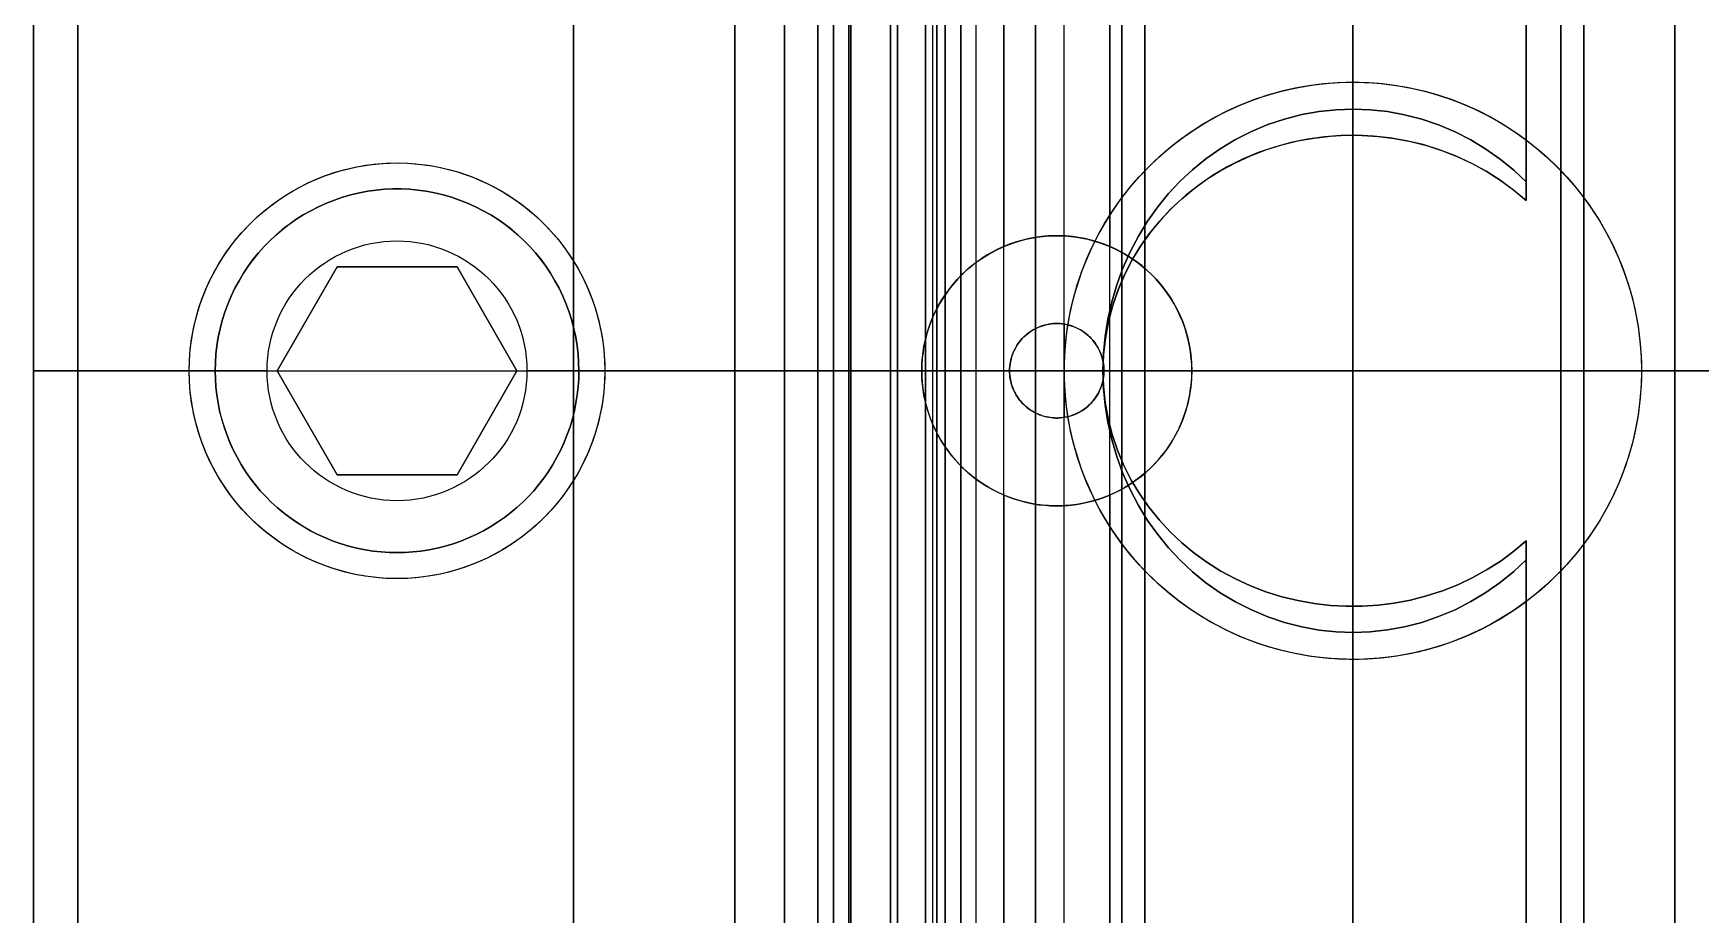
# Model space of a CAD drawing. Header units: millimetres. Extents: x 150937 to 394412, y 327166 to 584759.
# Drawn here: x 196709.71 to 196741.81, y 387976.08 to 387993.04 of the extents above; entities that cross this region are included whole.
import ezdxf

# ---------------------------------------------------------------- set-up
doc = ezdxf.new("R2010")
doc.units = ezdxf.units.MM
doc.layers.add('MAIN-1', color=7, linetype='Continuous')

# ---------------------------------------------------------------- blocks, each defined once
blk = doc.blocks.new('Bearing_ucf207')
at = {"layer": 'MAIN-1'}
for p, q in [((12.8, -46), (12.8, 46)), ((12.8, 46), (12.8, -46)), ((34, 0), (34, 44.889)), ((34, 44.889), (34, 0)), ((34, -39.583), (34, 39.583)), ((34, 39.583), (34, -39.583)), ((23.68, 0), (23.68, 36)), ((23.68, 36), (23.68, 2.392)), ((25.72, 0), (25.72, 36)), ((25.72, 36), (25.72, 2.392)), ((23.68, 35.695), (23.68, 2.392)), ((23.68, 3.499), (23.68, 35.695)), ((25.72, 35.367), (25.72, 2.392)), ((25.72, 3.467), (25.72, 35.367)), ((28.7, 0), (28.7, 34.669)), ((28.7, 34.669), (28.7, 0)), ((29, 34.583), (29, -34.583)), ((29, -34.369), (29, 34.369)), ((29, 0), (29, 34.369)), ((29, 34.369), (29, 0)), ((29, 0), (29, 32.85)), ((26.85, 0), (26.85, 32.55)), ((26.85, 32.55), (26.85, 0)), ((27.007, 32.55), (27.007, 0)), ((27.007, 0), (27.007, 32.55)), ((27.898, 0), (27.898, 32.55)), ((27.898, 32.55), (27.898, 0)), ((28.7, 0), (28.7, 32.55)), ((19, 32.305), (19, -32.305)), ((19, -32.305), (19, 32.305)), ((26.55, -32.25), (26.55, 32.25)), ((26.55, 32.25), (26.55, -32.25)), ((26.55, 32.093), (26.55, -32.094)), ((26.55, -32.094), (26.55, 32.093)), ((27.224, 0), (27.224, 32.093)), ((27.224, 32.093), (27.224, 0)), ((27.898, 0), (27.898, 32.093)), ((28.662, 0), (28.662, 31.899)), ((28.662, 31.899), (28.662, 0)), ((29.3, 0), (29.3, 31.899)), ((29.3, 31.899), (29.3, 0)), ((26.55, 0), (26.55, 30.9)), ((14.996, 30.6), (14.996, 0)), ((14.996, 0), (14.996, 30.6)), ((23.004, 30.6), (23.004, 0)), ((23.004, 0), (23.004, 30.6)), ((26.25, 0), (26.25, 30.6)), ((27.224, 0), (27.224, 29.946)), ((24.555, 0), (24.555, 29.528)), ((26.55, 0), (26.55, 29.811)), ((15.667, 3.638), (15.667, 29.303)), ((15.667, 29.303), (15.667, 3.638)), ((27.898, 0), (27.898, 29.272)), ((27.224, 0), (27.224, 29.137)), ((27.224, 29.137), (27.224, 0)), ((25.11, 0), (25.11, 27.305)), ((25.11, 27.305), (25.11, 0.811)), ((27.224, 0), (27.224, 25.224)), ((27.898, 0), (27.898, 25.13)), ((26.55, 0), (26.55, 24.55)), ((28.662, 24.696), (28.662, -24.696)), ((28.662, -24.696), (28.662, 24.696)), ((29.3, -24.696), (29.3, 24.696)), ((29.3, 24.696), (29.3, 0)), ((26.55, 0), (26.55, 24.094)), ((27.089, 0), (27.089, 24.322)), ((25.11, 0), (25.11, 23.972)), ((27.763, 0), (27.763, 23.876)), ((27.763, 23.876), (27.763, 0)), ((29.938, 0), (29.938, 24.058)), ((29.938, 24.058), (29.938, 0)), ((30.9, 0), (30.9, 24.058)), ((30.9, 24.058), (30.9, 0)), ((15.667, 23.748), (15.667, 3.276)), ((15.667, 3.276), (15.667, 23.748)), ((14.554, 0), (14.554, 23.42)), ((14.554, 23.42), (14.554, 0)), ((23.446, 23.42), (23.446, 0)), ((23.446, 0), (23.446, 23.42)), ((27.224, 0), (27.224, 23.42)), ((27.224, 23.42), (27.224, 0)), ((27.763, 0), (27.763, 23.42)), ((29.938, 23.42), (29.938, 0)), ((29.938, 0), (29.938, 23.42)), ((30.9, 0), (30.9, 23.42)), ((43.542, 0), (43.542, 23.42)), ((43.542, 23.42), (43.542, 0)), ((44.4, 0), (44.4, 22.562)), ((44.4, 22.562), (44.4, 0)), ((12.8, 22.464), (12.8, 0)), ((12.8, 0), (12.8, 22.464)), ((19, -21.195), (19, 21.195)), ((19, 21.195), (19, -21.195)), ((44.4, 18.358), (44.4, -18.358)), ((44.4, -18.358), (44.4, 18.358)), ((43.542, 0), (43.542, 17.5)), ((43.542, 0), (43.542, 17.5)), ((17.35, 4.732), (17.674, 4.842)), ((17.674, 4.842), (17.35, 4.732)), ((17.674, 4.842), (18.004, 4.927)), ((18.004, 4.927), (17.674, 4.842)), ((18.004, 4.927), (18.336, 4.988)), ((18.336, 4.988), (18.004, 4.927)), ((18.336, 4.988), (18.667, 5.024)), ((18.667, 5.024), (18.336, 4.988)), ((18.667, 5.024), (18.994, 5.036)), ((18.994, 5.036), (18.667, 5.024)), ((18.994, 5.036), (19.321, 5.025)), ((19.321, 5.025), (18.994, 5.036)), ((19.321, 5.025), (19.652, 4.99)), ((19.652, 4.99), (19.321, 5.025)), ((19.652, 4.99), (19.984, 4.93)), ((19.984, 4.93), (19.652, 4.99)), ((19.984, 4.93), (20.314, 4.845)), ((20.314, 4.845), (19.984, 4.93)), ((20.314, 4.845), (20.639, 4.737)), ((20.639, 4.737), (20.314, 4.845)), ((16.729, 4.443), (17.034, 4.599)), ((17.034, 4.599), (16.729, 4.443)), ((17.034, 4.599), (17.35, 4.732)), ((17.35, 4.732), (17.034, 4.599)), ((18.515, 4.511), (18.204, 4.472)), ((18.287, 4.484), (18.606, 4.518)), ((18.823, 4.531), (18.515, 4.511)), ((18.606, 4.518), (18.922, 4.533)), ((19.127, 4.532), (18.823, 4.531)), ((18.922, 4.533), (19.235, 4.528)), ((19.434, 4.515), (19.127, 4.532)), ((19.235, 4.528), (19.553, 4.504)), ((19.745, 4.479), (19.434, 4.515)), ((19.553, 4.504), (19.873, 4.459)), ((20.639, 4.737), (20.955, 4.604)), ((20.955, 4.604), (20.639, 4.737)), ((20.955, 4.604), (21.26, 4.449)), ((21.26, 4.449), (20.955, 4.604)), ((15.667, 3.638), (15.667, 4.444)), ((15.667, 3.276), (15.667, 4.444)), ((16.163, 4.072), (16.438, 4.267)), ((16.438, 4.267), (16.163, 4.072)), ((16.438, 4.267), (16.729, 4.443)), ((16.729, 4.443), (16.438, 4.267)), ((17.278, 4.236), (16.98, 4.118)), ((17.023, 4.136), (17.331, 4.254)), ((17.583, 4.334), (17.278, 4.236)), ((17.331, 4.254), (17.646, 4.352)), ((17.892, 4.413), (17.583, 4.334)), ((17.646, 4.352), (17.966, 4.428)), ((18.204, 4.472), (17.892, 4.413)), ((17.966, 4.428), (18.287, 4.484)), ((20.057, 4.424), (19.745, 4.479)), ((19.873, 4.459), (20.194, 4.393)), ((20.367, 4.348), (20.057, 4.424)), ((20.194, 4.393), (20.512, 4.306)), ((20.673, 4.253), (20.367, 4.348)), ((20.512, 4.306), (20.824, 4.198)), ((20.972, 4.138), (20.673, 4.253)), ((20.824, 4.198), (21.127, 4.07)), ((21.26, 4.449), (21.552, 4.273)), ((21.552, 4.273), (21.26, 4.449)), ((21.552, 4.273), (21.828, 4.079)), ((21.828, 4.079), (21.552, 4.273)), ((15.667, 3.638), (15.905, 3.861)), ((15.905, 3.861), (15.667, 3.638)), ((15.905, 3.861), (16.163, 4.072)), ((16.163, 4.072), (15.905, 3.861)), ((16.691, 3.981), (16.413, 3.827)), ((16.437, 3.842), (16.724, 3.998)), ((16.98, 4.118), (16.691, 3.981)), ((16.724, 3.998), (17.023, 4.136)), ((21.263, 4.005), (20.972, 4.138)), ((21.127, 4.07), (21.421, 3.922)), ((21.543, 3.854), (21.263, 4.005)), ((21.421, 3.922), (21.701, 3.757)), ((21.809, 3.686), (21.543, 3.854)), ((21.828, 4.079), (22.086, 3.869)), ((22.086, 3.869), (21.828, 4.079)), ((22.086, 3.869), (22.325, 3.646)), ((22.325, 3.646), (22.086, 3.869)), ((15.667, 3.276), (15.667, 3.638)), ((16.149, 3.657), (15.9, 3.473)), ((15.907, 3.479), (16.164, 3.668)), ((16.413, 3.827), (16.149, 3.657)), ((16.164, 3.668), (16.437, 3.842)), ((21.701, 3.757), (21.967, 3.575)), ((22.061, 3.504), (21.809, 3.686)), ((21.967, 3.575), (22.215, 3.379)), ((22.325, 3.646), (22.547, 3.409)), ((22.547, 3.409), (22.325, 3.646)), ((15.667, 3.276), (15.907, 3.479)), ((15.9, 3.473), (15.667, 3.276)), ((22.296, 3.309), (22.061, 3.504)), ((22.215, 3.379), (22.446, 3.171)), ((22.516, 3.102), (22.296, 3.309)), ((22.547, 3.409), (22.757, 3.152)), ((22.757, 3.152), (22.547, 3.409)), ((23.68, -2.392), (23.68, 3.499)), ((25.72, -2.392), (25.72, 3.467)), ((36.04, 3.225), (35.887, 3.156)), ((35.888, 3.157), (36.04, 3.225)), ((36.195, 3.286), (36.04, 3.225)), ((36.04, 3.225), (36.196, 3.286)), ((36.353, 3.34), (36.195, 3.286)), ((36.196, 3.286), (36.354, 3.34)), ((36.514, 3.386), (36.353, 3.34)), ((36.354, 3.34), (36.514, 3.386)), ((36.675, 3.424), (36.514, 3.386)), ((36.514, 3.386), (36.676, 3.424)), ((36.837, 3.454), (36.675, 3.424)), ((36.676, 3.424), (36.838, 3.455)), ((36.999, 3.477), (36.837, 3.454)), ((36.838, 3.455), (37, 3.477)), ((37.161, 3.492), (36.999, 3.477)), ((37, 3.477), (37.161, 3.492)), ((37.321, 3.499), (37.161, 3.492)), ((37.161, 3.492), (37.321, 3.499)), ((37.479, 3.499), (37.321, 3.499)), ((37.321, 3.499), (37.479, 3.499)), ((37.639, 3.492), (37.479, 3.499)), ((37.479, 3.499), (37.639, 3.492)), ((37.801, 3.477), (37.639, 3.492)), ((37.639, 3.492), (37.8, 3.477)), ((37.8, 3.477), (37.962, 3.455)), ((37.963, 3.454), (37.801, 3.477)), ((37.962, 3.455), (38.124, 3.424)), ((38.125, 3.424), (37.963, 3.454)), ((38.124, 3.424), (38.286, 3.386)), ((38.286, 3.386), (38.125, 3.424)), ((38.447, 3.34), (38.286, 3.386)), ((38.286, 3.386), (38.446, 3.34)), ((38.446, 3.34), (38.604, 3.286)), ((38.605, 3.286), (38.447, 3.34)), ((38.604, 3.286), (38.76, 3.225)), ((38.76, 3.225), (38.605, 3.286)), ((38.913, 3.156), (38.76, 3.225)), ((38.76, 3.225), (38.912, 3.157)), ((22.446, 3.171), (22.665, 2.944)), ((22.725, 2.876), (22.516, 3.102)), ((22.665, 2.944), (22.871, 2.7)), ((22.757, 3.152), (22.952, 2.879)), ((22.952, 2.879), (22.757, 3.152)), ((35.455, 2.91), (35.32, 2.815)), ((35.321, 2.815), (35.455, 2.91)), ((35.455, 2.91), (35.595, 2.999)), ((35.594, 2.998), (35.455, 2.91)), ((35.739, 3.081), (35.594, 2.998)), ((35.595, 2.999), (35.739, 3.081)), ((35.739, 3.081), (35.888, 3.157)), ((35.887, 3.156), (35.739, 3.081)), ((38.912, 3.157), (39.061, 3.081)), ((39.061, 3.081), (38.913, 3.156)), ((39.206, 2.998), (39.061, 3.081)), ((39.061, 3.081), (39.205, 2.999)), ((39.205, 2.999), (39.345, 2.91)), ((39.345, 2.91), (39.206, 2.998)), ((39.48, 2.815), (39.345, 2.91)), ((39.345, 2.91), (39.479, 2.815)), ((22.922, 2.634), (22.725, 2.876)), ((22.871, 2.7), (23.061, 2.438)), ((23.102, 2.376), (22.922, 2.634)), ((22.952, 2.879), (23.13, 2.59)), ((23.13, 2.59), (22.952, 2.879)), ((23.13, 2.59), (23.289, 2.288)), ((23.289, 2.288), (23.13, 2.59)), ((24.323, 2.572), (24.214, 2.554)), ((24.28, 2.566), (24.4, 2.583)), ((24.432, 2.586), (24.323, 2.572)), ((24.4, 2.583), (24.52, 2.594)), ((24.54, 2.595), (24.432, 2.586)), ((24.52, 2.594), (24.639, 2.599)), ((24.647, 2.599), (24.54, 2.595)), ((24.639, 2.599), (24.756, 2.599)), ((24.753, 2.599), (24.647, 2.599)), ((24.86, 2.595), (24.753, 2.599)), ((24.756, 2.599), (24.874, 2.594)), ((24.968, 2.586), (24.86, 2.595)), ((24.874, 2.594), (24.994, 2.583)), ((25.077, 2.572), (24.968, 2.586)), ((24.994, 2.583), (25.114, 2.567)), ((25.186, 2.554), (25.077, 2.572)), ((35.069, 2.611), (34.953, 2.503)), ((34.953, 2.503), (35.069, 2.611)), ((35.069, 2.611), (35.192, 2.716)), ((35.192, 2.715), (35.069, 2.611)), ((35.32, 2.815), (35.192, 2.715)), ((35.192, 2.716), (35.321, 2.815)), ((39.479, 2.815), (39.608, 2.716)), ((39.608, 2.715), (39.48, 2.815)), ((39.608, 2.716), (39.731, 2.611)), ((39.731, 2.611), (39.608, 2.715)), ((39.847, 2.503), (39.731, 2.611)), ((39.731, 2.611), (39.847, 2.503)), ((23.061, 2.438), (23.233, 2.161)), ((23.265, 2.104), (23.102, 2.376)), ((23.391, 2.247), (23.255, 2.162)), ((23.289, 2.288), (23.428, 1.975)), ((23.428, 1.975), (23.289, 2.288)), ((23.358, 2.227), (23.466, 2.288)), ((23.533, 2.323), (23.391, 2.247)), ((23.466, 2.288), (23.576, 2.344)), ((23.68, 2.392), (23.533, 2.323)), ((23.576, 2.344), (23.689, 2.395)), ((23.784, 2.433), (23.68, 2.392)), ((23.68, 2.392), (23.68, 2.392)), ((23.689, 2.395), (23.804, 2.441)), ((23.89, 2.471), (23.784, 2.433)), ((23.804, 2.441), (23.921, 2.481)), ((23.997, 2.503), (23.89, 2.471)), ((23.921, 2.481), (24.04, 2.515)), ((24.105, 2.531), (23.997, 2.503)), ((24.04, 2.515), (24.16, 2.543)), ((24.214, 2.554), (24.105, 2.531)), ((24.16, 2.543), (24.28, 2.566)), ((25.114, 2.567), (25.234, 2.544)), ((25.295, 2.531), (25.186, 2.554)), ((25.234, 2.544), (25.354, 2.516)), ((25.403, 2.503), (25.295, 2.531)), ((25.354, 2.516), (25.473, 2.482)), ((25.51, 2.471), (25.403, 2.503)), ((25.473, 2.482), (25.591, 2.443)), ((25.616, 2.433), (25.51, 2.471)), ((25.591, 2.443), (25.707, 2.397)), ((25.72, 2.392), (25.616, 2.433)), ((25.707, 2.397), (25.82, 2.346)), ((25.867, 2.323), (25.72, 2.392)), ((25.72, 2.392), (25.72, 2.392)), ((25.82, 2.346), (25.931, 2.29)), ((26.009, 2.247), (25.867, 2.323)), ((25.931, 2.29), (26.038, 2.229)), ((26.145, 2.162), (26.009, 2.247)), ((34.736, 2.27), (34.634, 2.145)), ((34.634, 2.144), (34.736, 2.27)), ((34.843, 2.39), (34.736, 2.27)), ((34.736, 2.27), (34.843, 2.39)), ((34.953, 2.503), (34.843, 2.39)), ((34.843, 2.39), (34.953, 2.503)), ((39.957, 2.39), (39.847, 2.503)), ((39.847, 2.503), (39.957, 2.39)), ((40.064, 2.27), (39.957, 2.39)), ((39.957, 2.39), (40.064, 2.27)), ((40.166, 2.145), (40.064, 2.27)), ((40.064, 2.27), (40.166, 2.144)), ((22.882, 1.859), (22.968, 1.939)), ((23.003, 1.97), (22.888, 1.865)), ((22.968, 1.939), (23.059, 2.017)), ((23.125, 2.069), (23.003, 1.97)), ((23.059, 2.017), (23.155, 2.091)), ((23.255, 2.162), (23.125, 2.069)), ((23.155, 2.091), (23.255, 2.161)), ((23.233, 2.161), (23.385, 1.871)), ((23.255, 2.161), (23.358, 2.227)), ((23.409, 1.82), (23.265, 2.104)), ((23.428, 1.975), (23.546, 1.653)), ((23.546, 1.653), (23.428, 1.975)), ((26.038, 2.229), (26.142, 2.163)), ((26.142, 2.163), (26.242, 2.093)), ((26.275, 2.069), (26.145, 2.162)), ((26.242, 2.093), (26.338, 2.019)), ((26.397, 1.97), (26.275, 2.069)), ((26.338, 2.019), (26.43, 1.941)), ((26.512, 1.865), (26.397, 1.97)), ((26.43, 1.941), (26.516, 1.86)), ((34.537, 2.013), (34.445, 1.876)), ((34.445, 1.876), (34.537, 2.013)), ((34.634, 2.145), (34.537, 2.013)), ((34.537, 2.013), (34.634, 2.144)), ((35.091, 0), (36.245, 2)), ((36.245, 2), (35.091, 0)), ((36.245, 2), (38.555, 2)), ((36.245, 2), (36.245, 2)), ((38.555, 2), (36.245, 2)), ((38.555, 2), (39.709, 0)), ((38.555, 2), (38.555, 2)), ((39.709, 0), (38.555, 2)), ((40.263, 2.013), (40.166, 2.145)), ((40.166, 2.144), (40.263, 2.013)), ((40.355, 1.876), (40.263, 2.013)), ((40.263, 2.013), (40.355, 1.876)), ((22.679, 1.636), (22.583, 1.509)), ((22.645, 1.593), (22.721, 1.686)), ((22.781, 1.754), (22.679, 1.636)), ((22.721, 1.686), (22.8, 1.775)), ((22.888, 1.865), (22.781, 1.754)), ((22.8, 1.775), (22.882, 1.859)), ((23.385, 1.871), (23.515, 1.571)), ((23.532, 1.527), (23.409, 1.82)), ((23.546, 1.653), (23.643, 1.324)), ((23.643, 1.324), (23.546, 1.653)), ((26.619, 1.755), (26.512, 1.865)), ((26.516, 1.86), (26.599, 1.776)), ((26.599, 1.776), (26.678, 1.687)), ((26.721, 1.636), (26.619, 1.755)), ((26.678, 1.687), (26.754, 1.594)), ((26.817, 1.509), (26.721, 1.636)), ((34.28, 1.587), (34.359, 1.733)), ((34.36, 1.734), (34.281, 1.587)), ((34.359, 1.733), (34.445, 1.876)), ((34.445, 1.876), (34.36, 1.734)), ((40.44, 1.734), (40.355, 1.876)), ((40.355, 1.876), (40.441, 1.733)), ((40.519, 1.587), (40.44, 1.734)), ((40.441, 1.733), (40.52, 1.587)), ((22.382, 1.178), (22.441, 1.287)), ((22.494, 1.375), (22.412, 1.235)), ((22.441, 1.287), (22.505, 1.393)), ((22.583, 1.509), (22.494, 1.375)), ((22.505, 1.393), (22.573, 1.495)), ((22.573, 1.495), (22.645, 1.593)), ((23.515, 1.571), (23.622, 1.262)), ((23.633, 1.226), (23.532, 1.527)), ((23.643, 1.324), (23.717, 0.992)), ((23.717, 0.992), (23.643, 1.324)), ((26.754, 1.594), (26.826, 1.496)), ((26.906, 1.375), (26.817, 1.509)), ((26.826, 1.496), (26.895, 1.394)), ((26.895, 1.394), (26.958, 1.288)), ((26.988, 1.235), (26.906, 1.375)), ((26.958, 1.288), (27.017, 1.179)), ((34.143, 1.282), (34.208, 1.436)), ((34.209, 1.437), (34.144, 1.283)), ((34.208, 1.436), (34.28, 1.587)), ((34.281, 1.587), (34.209, 1.437)), ((40.591, 1.437), (40.519, 1.587)), ((40.52, 1.587), (40.592, 1.436)), ((40.656, 1.283), (40.591, 1.437)), ((40.592, 1.436), (40.657, 1.282)), ((22.339, 1.09), (22.276, 0.939)), ((22.281, 0.952), (22.329, 1.066)), ((22.329, 1.066), (22.382, 1.178)), ((22.412, 1.235), (22.339, 1.09)), ((23.622, 1.262), (23.706, 0.947)), ((23.712, 0.92), (23.633, 1.226)), ((23.717, 0.992), (23.77, 0.659)), ((23.77, 0.659), (23.717, 0.992)), ((27.061, 1.09), (26.988, 1.235)), ((27.017, 1.179), (27.071, 1.067)), ((27.124, 0.94), (27.061, 1.09)), ((27.071, 1.067), (27.119, 0.953)), ((34.036, 0.967), (33.994, 0.806)), ((33.994, 0.805), (34.036, 0.966)), ((34.086, 1.126), (34.036, 0.967)), ((34.036, 0.966), (34.086, 1.125)), ((34.144, 1.283), (34.086, 1.126)), ((34.086, 1.125), (34.143, 1.282)), ((40.714, 1.126), (40.656, 1.283)), ((40.657, 1.282), (40.714, 1.125)), ((40.764, 0.967), (40.714, 1.126)), ((40.714, 1.125), (40.764, 0.966)), ((40.806, 0.806), (40.764, 0.967)), ((40.764, 0.966), (40.806, 0.805)), ((22.17, 0.598), (22.201, 0.717)), ((22.222, 0.786), (22.177, 0.629)), ((22.201, 0.717), (22.238, 0.836)), ((22.276, 0.939), (22.222, 0.786)), ((22.238, 0.836), (22.281, 0.952)), ((23.706, 0.947), (23.764, 0.63)), ((23.767, 0.612), (23.712, 0.92)), ((23.77, 0.659), (23.801, 0.327)), ((23.801, 0.327), (23.77, 0.659)), ((24.036, 0.621), (24.067, 0.652)), ((24.064, 0.65), (24.036, 0.621)), ((24.095, 0.678), (24.064, 0.65)), ((24.067, 0.652), (24.099, 0.682)), ((24.127, 0.705), (24.095, 0.678)), ((24.099, 0.682), (24.133, 0.711)), ((24.16, 0.731), (24.127, 0.705)), ((24.133, 0.711), (24.169, 0.738)), ((24.195, 0.756), (24.16, 0.731)), ((24.169, 0.738), (24.207, 0.763)), ((24.231, 0.779), (24.195, 0.756)), ((24.207, 0.763), (24.246, 0.787)), ((24.269, 0.8), (24.231, 0.779)), ((24.246, 0.787), (24.286, 0.809)), ((24.308, 0.82), (24.269, 0.8)), ((24.286, 0.809), (24.328, 0.829)), ((24.347, 0.838), (24.308, 0.82)), ((24.328, 0.829), (24.37, 0.847)), ((24.387, 0.854), (24.347, 0.838)), ((24.37, 0.847), (24.413, 0.863)), ((24.429, 0.868), (24.387, 0.854)), ((24.413, 0.863), (24.457, 0.876)), ((24.47, 0.879), (24.429, 0.868)), ((24.457, 0.876), (24.501, 0.887)), ((24.512, 0.889), (24.47, 0.879)), ((24.501, 0.887), (24.546, 0.896)), ((24.554, 0.897), (24.512, 0.889)), ((24.546, 0.896), (24.59, 0.902)), ((24.596, 0.903), (24.554, 0.897)), ((24.555, 0.897), (24.555, 0)), ((24.59, 0.902), (24.635, 0.907)), ((24.638, 0.907), (24.596, 0.903)), ((24.635, 0.907), (24.678, 0.909)), ((24.679, 0.909), (24.638, 0.907)), ((24.678, 0.909), (24.722, 0.909)), ((24.721, 0.909), (24.679, 0.909)), ((24.762, 0.907), (24.721, 0.909)), ((24.722, 0.909), (24.766, 0.907)), ((24.804, 0.903), (24.762, 0.907)), ((24.766, 0.907), (24.81, 0.902)), ((24.846, 0.897), (24.804, 0.903)), ((24.81, 0.902), (24.854, 0.896)), ((24.888, 0.889), (24.846, 0.897)), ((24.854, 0.896), (24.899, 0.887)), ((24.93, 0.879), (24.888, 0.889)), ((24.899, 0.887), (24.943, 0.876)), ((24.971, 0.868), (24.93, 0.879)), ((24.943, 0.876), (24.987, 0.863)), ((25.013, 0.854), (24.971, 0.868)), ((24.987, 0.863), (25.03, 0.847)), ((25.053, 0.838), (25.013, 0.854)), ((25.03, 0.847), (25.073, 0.829)), ((25.092, 0.82), (25.053, 0.838)), ((25.073, 0.829), (25.114, 0.809)), ((25.131, 0.8), (25.092, 0.82)), ((25.11, 0.811), (25.11, 0)), ((25.114, 0.809), (25.154, 0.787)), ((25.169, 0.779), (25.131, 0.8)), ((25.154, 0.787), (25.193, 0.763)), ((25.205, 0.756), (25.169, 0.779)), ((25.193, 0.763), (25.231, 0.738)), ((25.24, 0.731), (25.205, 0.756)), ((25.231, 0.738), (25.267, 0.711)), ((25.273, 0.705), (25.24, 0.731)), ((25.267, 0.711), (25.301, 0.682)), ((25.305, 0.678), (25.273, 0.705)), ((25.301, 0.682), (25.333, 0.652)), ((25.336, 0.65), (25.305, 0.678)), ((25.333, 0.652), (25.364, 0.621)), ((25.364, 0.621), (25.336, 0.65)), ((27.119, 0.953), (27.162, 0.836)), ((27.178, 0.786), (27.124, 0.94)), ((27.162, 0.836), (27.199, 0.718)), ((27.223, 0.629), (27.178, 0.786)), ((27.199, 0.718), (27.23, 0.598)), ((33.96, 0.644), (33.933, 0.482)), ((33.933, 0.481), (33.96, 0.643)), ((33.994, 0.806), (33.96, 0.644)), ((33.96, 0.643), (33.994, 0.805)), ((40.84, 0.644), (40.806, 0.806)), ((40.806, 0.805), (40.84, 0.643)), ((40.867, 0.482), (40.84, 0.644)), ((40.84, 0.643), (40.867, 0.481)), ((22.111, 0.237), (22.125, 0.357)), ((22.143, 0.471), (22.119, 0.313)), ((22.125, 0.357), (22.144, 0.478)), ((22.177, 0.629), (22.143, 0.471)), ((22.144, 0.478), (22.17, 0.598)), ((23.764, 0.63), (23.799, 0.313)), ((23.8, 0.304), (23.767, 0.612)), ((23.801, 0.327), (23.811, 0)), ((23.811, 0), (23.801, 0.327)), ((23.854, 0.333), (23.839, 0.292)), ((23.846, 0.312), (23.863, 0.355)), ((23.871, 0.373), (23.854, 0.333)), ((23.863, 0.355), (23.882, 0.397)), ((23.89, 0.412), (23.871, 0.373)), ((23.882, 0.397), (23.904, 0.438)), ((23.91, 0.45), (23.89, 0.412)), ((23.904, 0.438), (23.927, 0.478)), ((23.933, 0.487), (23.91, 0.45)), ((23.927, 0.478), (23.952, 0.516)), ((23.956, 0.523), (23.933, 0.487)), ((23.952, 0.516), (23.979, 0.553)), ((23.982, 0.557), (23.956, 0.523)), ((23.979, 0.553), (24.007, 0.588)), ((24.008, 0.59), (23.982, 0.557)), ((24.007, 0.588), (24.036, 0.621)), ((24.036, 0.621), (24.008, 0.59)), ((25.364, 0.621), (25.393, 0.588)), ((25.392, 0.59), (25.364, 0.621)), ((25.418, 0.557), (25.392, 0.59)), ((25.393, 0.588), (25.421, 0.553)), ((25.444, 0.523), (25.418, 0.557)), ((25.421, 0.553), (25.448, 0.516)), ((25.467, 0.487), (25.444, 0.523)), ((25.448, 0.516), (25.473, 0.478)), ((25.49, 0.45), (25.467, 0.487)), ((25.473, 0.478), (25.496, 0.438)), ((25.51, 0.412), (25.49, 0.45)), ((25.496, 0.438), (25.518, 0.397)), ((25.529, 0.373), (25.51, 0.412)), ((25.518, 0.397), (25.537, 0.355)), ((25.546, 0.333), (25.529, 0.373)), ((25.537, 0.355), (25.554, 0.312)), ((25.561, 0.292), (25.546, 0.333)), ((27.257, 0.471), (27.223, 0.629)), ((27.23, 0.598), (27.256, 0.478)), ((27.256, 0.478), (27.275, 0.357)), ((27.281, 0.313), (27.257, 0.471)), ((27.275, 0.357), (27.289, 0.237)), ((33.933, 0.482), (33.915, 0.32)), ((33.915, 0.319), (33.933, 0.481)), ((40.885, 0.32), (40.867, 0.482)), ((40.867, 0.481), (40.885, 0.319)), ((2.358, 0), (33.9, 0)), ((43.542, 0), (2.358, 0)), ((2.358, 0), (14.554, 0)), ((14.554, 0), (2.358, 0)), ((11.75, 0), (14.996, 0)), ((14.996, 0), (11.75, 0)), ((12.8, 0), (34, 0)), ((22.1, 0), (12.8, 0)), ((12.8, 0), (12.8, -22.464)), ((12.8, -22.464), (12.8, 0)), ((13.445, 0), (19, 0)), ((13.445, 0), (19, 0)), ((14.554, -23.42), (14.554, 0)), ((14.554, 0), (14.554, -23.42)), ((14.996, -30.6), (14.996, 0)), ((14.996, 0), (14.996, -30.6)), ((19, 0), (24.555, 0)), ((23.791, 0), (19, 0)), ((19, 0), (24.555, 0)), ((22.105, 0.155), (22.1, 0)), ((22.1, 0), (22.103, 0.118)), ((22.1, 0), (22.105, -0.155)), ((22.1, 0), (22.1, 0)), ((22.102, -0.113), (22.1, 0)), ((22.103, 0.118), (22.111, 0.237)), ((22.119, 0.313), (22.105, 0.155)), ((23.004, 0), (23.004, -30.6)), ((23.004, -30.6), (23.004, 0)), ((23.004, 0), (23.791, 0)), ((26.25, 0), (23.004, 0)), ((23.446, 0), (23.446, -23.42)), ((23.446, -23.42), (23.446, 0)), ((23.446, 0), (25.11, 0)), ((43.542, 0), (23.446, 0)), ((23.68, 0), (25.72, 0)), ((23.68, -36), (23.68, 0)), ((23.791, 0), (23.792, 0.044)), ((23.792, 0.041), (23.791, 0)), ((23.792, -0.044), (23.791, 0)), ((23.791, 0), (23.791, 0)), ((23.791, 0), (23.792, -0.039)), ((23.811, 0), (23.791, 0)), ((23.792, 0.044), (23.795, 0.089)), ((23.795, 0.083), (23.792, 0.041)), ((23.795, 0.089), (23.801, 0.134)), ((23.8, 0.125), (23.795, 0.083)), ((23.799, 0.313), (23.811, 0)), ((23.811, 0), (23.8, 0.304)), ((23.807, 0.167), (23.8, 0.125)), ((23.811, 0), (23.8, -0.304)), ((23.8, -0.304), (23.811, 0)), ((23.801, 0.134), (23.809, 0.179)), ((23.811, 0), (23.801, -0.327)), ((23.801, -0.327), (23.811, 0)), ((23.815, 0.209), (23.807, 0.167)), ((23.809, 0.179), (23.819, 0.223)), ((23.811, 0), (24.555, 0)), ((24.555, 0), (23.811, 0)), ((24.555, 0), (23.811, 0)), ((23.811, 0), (25.11, 0)), ((25.11, 0), (23.811, 0)), ((24.555, 0), (23.811, 0)), ((23.826, 0.251), (23.815, 0.209)), ((23.819, 0.223), (23.831, 0.268)), ((23.839, 0.292), (23.826, 0.251)), ((23.831, 0.268), (23.846, 0.312)), ((24.555, 0), (25.11, 0)), ((24.555, 0), (24.555, -0.897)), ((24.555, -29.528), (24.555, 0)), ((25.11, 0), (24.555, 0)), ((25.11, 0), (25.609, 0)), ((25.11, 0), (25.11, -0.811)), ((25.11, -27.306), (25.11, 0)), ((25.11, -23.972), (25.11, 0)), ((25.554, 0.312), (25.569, 0.268)), ((25.574, 0.251), (25.561, 0.292)), ((25.569, 0.268), (25.581, 0.223)), ((25.585, 0.209), (25.574, 0.251)), ((25.581, 0.223), (25.591, 0.179)), ((25.593, 0.167), (25.585, 0.209)), ((25.591, 0.179), (25.599, 0.134)), ((25.6, 0.125), (25.593, 0.167)), ((25.599, 0.134), (25.605, 0.089)), ((25.605, 0.083), (25.6, 0.125)), ((25.605, 0.089), (25.608, 0.044)), ((25.608, 0.041), (25.605, 0.083)), ((25.608, 0.044), (25.609, 0)), ((25.609, 0), (25.608, 0.041)), ((25.609, 0), (25.608, -0.044)), ((25.608, -0.039), (25.609, 0)), ((25.609, 0), (26.25, 0)), ((25.609, 0), (25.609, 0)), ((25.609, 0), (33.9, 0)), ((25.72, -36), (25.72, 0)), ((26.25, 0), (26.55, 0)), ((26.55, 0), (26.25, 0)), ((26.25, -30.6), (26.25, 0)), ((26.55, -30.9), (26.55, 0)), ((26.55, 0), (27.224, 0)), ((27.224, 0), (26.55, 0)), ((26.55, 0), (27.224, 0)), ((26.55, -24.55), (26.55, 0)), ((27.224, 0), (26.55, 0)), ((26.55, 0), (27.224, 0)), ((27.224, 0), (26.55, 0)), ((26.55, -24.094), (26.55, 0)), ((26.55, -29.811), (26.55, 0)), ((26.85, -32.55), (26.85, 0)), ((26.85, 0), (28.7, 0)), ((28.7, 0), (26.85, 0)), ((26.85, 0), (26.85, -32.55)), ((27.007, 0), (27.898, 0)), ((27.898, 0), (27.007, 0)), ((27.007, 0), (27.007, -32.55)), ((27.007, -32.55), (27.007, 0)), ((27.089, 0), (27.763, 0)), ((27.089, -24.322), (27.089, 0)), ((27.763, 0), (27.089, 0)), ((27.089, 0), (27.898, 0)), ((27.898, 0), (27.089, 0)), ((27.224, -25.224), (27.224, 0)), ((27.224, 0), (27.763, 0)), ((27.763, 0), (27.224, 0)), ((27.224, 0), (27.898, 0)), ((27.224, -29.946), (27.224, 0)), ((27.898, 0), (27.224, 0)), ((27.224, 0), (27.898, 0)), ((27.898, 0), (27.224, 0)), ((27.224, 0), (27.224, -32.094)), ((27.224, -32.094), (27.224, 0)), ((27.224, 0), (27.224, -23.42)), ((27.224, -23.42), (27.224, 0)), ((27.224, 0), (27.224, -29.137)), ((27.224, -29.137), (27.224, 0)), ((27.295, 0.155), (27.281, 0.313)), ((27.289, 0.237), (27.297, 0.118)), ((27.3, 0), (27.295, 0.155)), ((27.295, -0.155), (27.3, 0)), ((27.297, 0.118), (27.3, 0)), ((27.3, 0), (27.298, -0.113)), ((34, 0), (27.3, 0)), ((27.3, 0), (27.3, 0)), ((27.763, 0), (27.763, -23.877)), ((27.763, -23.877), (27.763, 0)), ((27.763, -23.42), (27.763, 0)), ((27.898, 0), (27.898, -32.55)), ((27.898, -32.55), (27.898, 0)), ((27.898, -29.272), (27.898, 0)), ((27.898, -32.094), (27.898, 0)), ((27.898, -25.131), (27.898, 0)), ((28.662, 0), (29.3, 0)), ((29.3, 0), (28.662, 0)), ((28.662, 0), (28.662, -31.899)), ((28.662, -31.899), (28.662, 0)), ((28.7, -34.669), (28.7, 0)), ((28.7, 0), (28.7, -34.669)), ((28.7, 0), (29, 0)), ((29, 0), (28.7, 0)), ((28.7, 0), (29, 0)), ((29, 0), (28.7, 0)), ((28.7, -32.55), (28.7, 0)), ((29, 0), (29, -34.369)), ((29, -34.369), (29, 0)), ((29, -32.85), (29, 0)), ((29.3, 0), (29.3, -31.899)), ((29.3, -31.899), (29.3, 0)), ((29.3, 0), (29.3, -24.696)), ((29.938, 0), (29.938, -23.42)), ((29.938, 0), (30.9, 0)), ((30.9, 0), (29.938, 0)), ((29.938, 0), (30.9, 0)), ((29.938, 0), (29.938, -24.058)), ((29.938, -24.058), (29.938, 0)), ((30.9, 0), (29.938, 0)), ((29.938, -23.42), (29.938, 0)), ((30.9, 0), (30.9, -24.058)), ((30.9, -24.058), (30.9, 0)), ((30.9, -23.42), (30.9, 0)), ((33.4, 0), (33.4, 0)), ((33.4, 0), (34.9, 0)), ((33.904, 0.159), (33.9, 0)), ((33.9, 0), (33.904, 0.159)), ((33.903, -0.152), (33.9, 0)), ((33.9, 0), (33.9, 0)), ((33.9, 0), (33.903, -0.152)), ((33.915, 0.32), (33.904, 0.159)), ((33.904, 0.159), (33.915, 0.319)), ((34, 0), (34, -44.889)), ((34, -44.889), (34, 0)), ((37.4, 0), (34.9, 0)), ((36.245, -2), (35.091, 0)), ((35.091, 0), (35.091, 0)), ((35.091, 0), (36.245, -2)), ((39.9, 0), (37.4, 0)), ((39.709, 0), (38.555, -2)), ((38.555, -2), (39.709, 0)), ((39.709, 0), (39.709, 0)), ((39.9, 0), (41.4, 0)), ((40.896, 0.159), (40.885, 0.32)), ((40.885, 0.319), (40.896, 0.159)), ((40.9, 0), (40.896, 0.159)), ((40.896, 0.159), (40.9, 0)), ((40.9, 0), (40.897, -0.152)), ((40.897, -0.152), (40.9, 0)), ((40.9, 0), (43.542, 0)), ((40.9, 0), (41.4, 0)), ((40.9, 0), (40.9, 0)), ((41.4, 0), (43.542, 0)), ((41.4, 0), (41.4, 0)), ((43.542, 0), (43.542, -17.5)), ((43.542, 0), (44.4, 0)), ((43.542, 0), (43.542, -23.42)), ((43.542, -23.42), (43.542, 0)), ((44.4, 0), (43.542, 0)), ((43.542, -17.5), (43.542, 0)), ((44.4, 0), (44.4, -22.562)), ((44.4, -22.562), (44.4, 0)), ((22.11, -0.228), (22.102, -0.113)), ((22.105, -0.155), (22.119, -0.313)), ((22.123, -0.343), (22.11, -0.228)), ((22.119, -0.313), (22.143, -0.471)), ((23.8, -0.304), (23.767, -0.612)), ((23.767, -0.612), (23.8, -0.304)), ((23.792, -0.039), (23.794, -0.079)), ((23.795, -0.089), (23.792, -0.044)), ((23.794, -0.079), (23.799, -0.119)), ((23.801, -0.134), (23.795, -0.089)), ((23.799, -0.119), (23.805, -0.16)), ((23.809, -0.179), (23.801, -0.134)), ((23.805, -0.16), (23.813, -0.2)), ((23.819, -0.223), (23.809, -0.179)), ((23.813, -0.2), (23.823, -0.24)), ((23.831, -0.268), (23.819, -0.223)), ((23.823, -0.24), (23.835, -0.28)), ((23.846, -0.312), (23.831, -0.268)), ((23.835, -0.28), (23.849, -0.319)), ((23.863, -0.355), (23.846, -0.312)), ((23.849, -0.319), (23.864, -0.357)), ((25.536, -0.357), (25.551, -0.319)), ((25.554, -0.312), (25.537, -0.355)), ((25.551, -0.319), (25.565, -0.28)), ((25.569, -0.268), (25.554, -0.312)), ((25.565, -0.28), (25.577, -0.24)), ((25.581, -0.223), (25.569, -0.268)), ((25.577, -0.24), (25.587, -0.2)), ((25.591, -0.179), (25.581, -0.223)), ((25.587, -0.2), (25.595, -0.16)), ((25.599, -0.134), (25.591, -0.179)), ((25.595, -0.16), (25.601, -0.119)), ((25.605, -0.089), (25.599, -0.134)), ((25.601, -0.119), (25.606, -0.079)), ((25.608, -0.044), (25.605, -0.089)), ((25.606, -0.079), (25.608, -0.039)), ((27.257, -0.471), (27.281, -0.313)), ((27.29, -0.226), (27.278, -0.341)), ((27.281, -0.313), (27.295, -0.155)), ((27.298, -0.113), (27.29, -0.226)), ((33.913, -0.306), (33.903, -0.152)), ((33.903, -0.152), (33.913, -0.306)), ((33.93, -0.46), (33.913, -0.306)), ((33.913, -0.306), (33.931, -0.461)), ((40.869, -0.461), (40.887, -0.306)), ((40.887, -0.306), (40.87, -0.46)), ((40.897, -0.152), (40.887, -0.306)), ((40.887, -0.306), (40.897, -0.152)), ((22.141, -0.458), (22.123, -0.343)), ((22.164, -0.574), (22.141, -0.458)), ((22.143, -0.471), (22.177, -0.629)), ((22.193, -0.688), (22.164, -0.574)), ((22.177, -0.629), (22.222, -0.786)), ((23.767, -0.612), (23.712, -0.92)), ((23.712, -0.92), (23.767, -0.612)), ((23.801, -0.327), (23.77, -0.659)), ((23.77, -0.659), (23.801, -0.327)), ((23.882, -0.397), (23.863, -0.355)), ((23.864, -0.357), (23.881, -0.395)), ((23.881, -0.395), (23.9, -0.432)), ((23.904, -0.438), (23.882, -0.397)), ((23.9, -0.432), (23.921, -0.468)), ((23.927, -0.478), (23.904, -0.438)), ((23.921, -0.468), (23.943, -0.503)), ((23.952, -0.516), (23.927, -0.478)), ((23.943, -0.503), (23.966, -0.536)), ((23.979, -0.553), (23.952, -0.516)), ((23.966, -0.536), (23.991, -0.569)), ((24.007, -0.588), (23.979, -0.553)), ((23.991, -0.569), (24.017, -0.599)), ((24.036, -0.621), (24.007, -0.588)), ((24.017, -0.599), (24.043, -0.629)), ((24.067, -0.652), (24.036, -0.621)), ((24.043, -0.629), (24.071, -0.657)), ((25.329, -0.657), (25.357, -0.629)), ((25.364, -0.621), (25.333, -0.652)), ((25.357, -0.629), (25.383, -0.599)), ((25.393, -0.588), (25.364, -0.621)), ((25.383, -0.599), (25.409, -0.569)), ((25.421, -0.553), (25.393, -0.588)), ((25.409, -0.569), (25.434, -0.536)), ((25.448, -0.516), (25.421, -0.553)), ((25.434, -0.536), (25.457, -0.503)), ((25.473, -0.478), (25.448, -0.516)), ((25.457, -0.503), (25.479, -0.468)), ((25.496, -0.438), (25.473, -0.478)), ((25.479, -0.468), (25.5, -0.432)), ((25.518, -0.397), (25.496, -0.438)), ((25.5, -0.432), (25.519, -0.395)), ((25.537, -0.355), (25.518, -0.397)), ((25.519, -0.395), (25.536, -0.357)), ((27.178, -0.786), (27.223, -0.629)), ((27.237, -0.571), (27.208, -0.685)), ((27.223, -0.629), (27.257, -0.471)), ((27.26, -0.456), (27.237, -0.571)), ((27.278, -0.341), (27.26, -0.456)), ((33.955, -0.616), (33.93, -0.46)), ((33.931, -0.461), (33.955, -0.616)), ((33.986, -0.771), (33.955, -0.616)), ((33.955, -0.616), (33.986, -0.771)), ((40.845, -0.616), (40.814, -0.771)), ((40.814, -0.771), (40.845, -0.616)), ((40.87, -0.46), (40.845, -0.616)), ((40.845, -0.616), (40.869, -0.461)), ((22.227, -0.802), (22.193, -0.688)), ((22.222, -0.786), (22.276, -0.939)), ((22.266, -0.915), (22.227, -0.802)), ((22.311, -1.025), (22.266, -0.915)), ((22.276, -0.939), (22.339, -1.09)), ((23.712, -0.92), (23.633, -1.226)), ((23.633, -1.226), (23.712, -0.92)), ((23.77, -0.659), (23.717, -0.992)), ((23.717, -0.992), (23.77, -0.659)), ((24.099, -0.682), (24.067, -0.652)), ((24.071, -0.657), (24.101, -0.683)), ((24.133, -0.711), (24.099, -0.682)), ((24.101, -0.683), (24.131, -0.709)), ((24.131, -0.709), (24.164, -0.734)), ((24.169, -0.738), (24.133, -0.711)), ((24.164, -0.734), (24.197, -0.757)), ((24.207, -0.763), (24.169, -0.738)), ((24.197, -0.757), (24.232, -0.779)), ((24.246, -0.787), (24.207, -0.763)), ((24.232, -0.779), (24.268, -0.8)), ((24.286, -0.809), (24.246, -0.787)), ((24.268, -0.8), (24.305, -0.819)), ((24.328, -0.829), (24.286, -0.809)), ((24.305, -0.819), (24.343, -0.836)), ((24.37, -0.847), (24.328, -0.829)), ((24.343, -0.836), (24.381, -0.851)), ((24.413, -0.863), (24.37, -0.847)), ((24.381, -0.851), (24.42, -0.865)), ((24.457, -0.876), (24.413, -0.863)), ((24.42, -0.865), (24.46, -0.877)), ((24.501, -0.887), (24.457, -0.876)), ((24.46, -0.877), (24.5, -0.887)), ((24.5, -0.887), (24.54, -0.895)), ((24.546, -0.896), (24.501, -0.887)), ((24.54, -0.895), (24.581, -0.901)), ((24.59, -0.902), (24.546, -0.896)), ((24.581, -0.901), (24.621, -0.906)), ((24.635, -0.907), (24.59, -0.902)), ((24.621, -0.906), (24.661, -0.908)), ((24.678, -0.909), (24.635, -0.907)), ((24.661, -0.908), (24.7, -0.909)), ((24.722, -0.909), (24.678, -0.909)), ((24.7, -0.909), (24.739, -0.908)), ((24.766, -0.907), (24.722, -0.909)), ((24.739, -0.908), (24.779, -0.906)), ((24.81, -0.902), (24.766, -0.907)), ((24.779, -0.906), (24.819, -0.901)), ((24.854, -0.896), (24.81, -0.902)), ((24.819, -0.901), (24.86, -0.895)), ((24.899, -0.887), (24.854, -0.896)), ((24.86, -0.895), (24.9, -0.887)), ((24.943, -0.876), (24.899, -0.887)), ((24.9, -0.887), (24.94, -0.877)), ((24.94, -0.877), (24.98, -0.865)), ((24.987, -0.863), (24.943, -0.876)), ((24.98, -0.865), (25.019, -0.851)), ((25.03, -0.847), (24.987, -0.863)), ((25.019, -0.851), (25.057, -0.836)), ((25.073, -0.829), (25.03, -0.847)), ((25.057, -0.836), (25.095, -0.819)), ((25.114, -0.809), (25.073, -0.829)), ((25.095, -0.819), (25.132, -0.8)), ((25.11, -0.811), (25.11, -27.306)), ((25.154, -0.787), (25.114, -0.809)), ((25.132, -0.8), (25.168, -0.779)), ((25.193, -0.763), (25.154, -0.787)), ((25.168, -0.779), (25.203, -0.757)), ((25.231, -0.738), (25.193, -0.763)), ((25.203, -0.757), (25.236, -0.734)), ((25.267, -0.711), (25.231, -0.738)), ((25.236, -0.734), (25.269, -0.709)), ((25.301, -0.682), (25.267, -0.711)), ((25.269, -0.709), (25.299, -0.683)), ((25.299, -0.683), (25.329, -0.657)), ((25.333, -0.652), (25.301, -0.682)), ((27.061, -1.09), (27.124, -0.94)), ((27.135, -0.911), (27.091, -1.021)), ((27.124, -0.94), (27.178, -0.786)), ((27.174, -0.799), (27.135, -0.911)), ((27.208, -0.685), (27.174, -0.799)), ((34.024, -0.925), (33.986, -0.771)), ((33.986, -0.771), (34.025, -0.926)), ((34.07, -1.078), (34.024, -0.925)), ((34.025, -0.926), (34.07, -1.078)), ((40.776, -0.925), (40.73, -1.078)), ((40.73, -1.078), (40.775, -0.926)), ((40.775, -0.926), (40.814, -0.771)), ((40.814, -0.771), (40.776, -0.925)), ((22.36, -1.134), (22.311, -1.025)), ((22.339, -1.09), (22.412, -1.235)), ((22.414, -1.239), (22.36, -1.134)), ((22.412, -1.235), (22.494, -1.375)), ((22.473, -1.342), (22.414, -1.239)), ((23.633, -1.226), (23.532, -1.527)), ((23.532, -1.527), (23.633, -1.226)), ((23.717, -0.992), (23.643, -1.324)), ((23.643, -1.324), (23.717, -0.992)), ((26.906, -1.375), (26.988, -1.235)), ((26.988, -1.234), (26.93, -1.337)), ((26.988, -1.235), (27.061, -1.09)), ((27.042, -1.129), (26.988, -1.234)), ((27.091, -1.021), (27.042, -1.129)), ((34.123, -1.229), (34.07, -1.078)), ((34.07, -1.078), (34.123, -1.229)), ((34.182, -1.377), (34.123, -1.229)), ((34.123, -1.229), (34.183, -1.378)), ((40.617, -1.378), (40.677, -1.229)), ((40.677, -1.229), (40.618, -1.377)), ((40.73, -1.078), (40.677, -1.229)), ((40.677, -1.229), (40.73, -1.078)), ((22.536, -1.442), (22.473, -1.342)), ((22.494, -1.375), (22.583, -1.509)), ((22.604, -1.538), (22.536, -1.442)), ((22.583, -1.509), (22.679, -1.636)), ((22.675, -1.63), (22.604, -1.538)), ((23.532, -1.527), (23.409, -1.82)), ((23.409, -1.82), (23.532, -1.527)), ((23.643, -1.324), (23.546, -1.653)), ((23.546, -1.653), (23.643, -1.324)), ((26.721, -1.636), (26.817, -1.509)), ((26.8, -1.532), (26.73, -1.624)), ((26.867, -1.436), (26.8, -1.532)), ((26.817, -1.509), (26.906, -1.375)), ((26.93, -1.337), (26.867, -1.436)), ((34.249, -1.523), (34.182, -1.377)), ((34.183, -1.378), (34.249, -1.523)), ((34.321, -1.665), (34.249, -1.523)), ((34.249, -1.523), (34.322, -1.665)), ((40.478, -1.665), (40.551, -1.523)), ((40.551, -1.523), (40.479, -1.665)), ((40.618, -1.377), (40.551, -1.523)), ((40.551, -1.523), (40.617, -1.378)), ((22.749, -1.718), (22.675, -1.63)), ((22.679, -1.636), (22.781, -1.754)), ((22.826, -1.802), (22.749, -1.718)), ((22.781, -1.754), (22.888, -1.865)), ((22.905, -1.881), (22.826, -1.802)), ((22.888, -1.865), (23.003, -1.97)), ((22.989, -1.958), (22.905, -1.881)), ((23.409, -1.82), (23.265, -2.104)), ((23.265, -2.104), (23.409, -1.82)), ((23.546, -1.653), (23.428, -1.975)), ((23.428, -1.975), (23.546, -1.653)), ((26.397, -1.97), (26.512, -1.865)), ((26.501, -1.875), (26.417, -1.952)), ((26.58, -1.796), (26.501, -1.875)), ((26.512, -1.865), (26.619, -1.755)), ((26.656, -1.712), (26.58, -1.796)), ((26.619, -1.755), (26.721, -1.636)), ((26.73, -1.624), (26.656, -1.712)), ((34.4, -1.803), (34.321, -1.665)), ((34.322, -1.665), (34.401, -1.804)), ((34.485, -1.937), (34.4, -1.803)), ((34.401, -1.804), (34.485, -1.937)), ((40.4, -1.803), (40.315, -1.937)), ((40.315, -1.937), (40.399, -1.804)), ((40.399, -1.804), (40.478, -1.665)), ((40.479, -1.665), (40.4, -1.803)), ((23.078, -2.032), (22.989, -1.958)), ((23.003, -1.97), (23.125, -2.069)), ((23.17, -2.102), (23.078, -2.032)), ((23.265, -2.104), (23.102, -2.376)), ((23.102, -2.376), (23.265, -2.104)), ((23.125, -2.069), (23.255, -2.162)), ((23.266, -2.169), (23.17, -2.102)), ((23.255, -2.162), (23.391, -2.247)), ((23.366, -2.232), (23.266, -2.169)), ((23.428, -1.975), (23.289, -2.288)), ((23.289, -2.288), (23.428, -1.975)), ((23.469, -2.29), (23.366, -2.232)), ((26.043, -2.226), (25.94, -2.285)), ((26.009, -2.247), (26.145, -2.162)), ((26.142, -2.163), (26.043, -2.226)), ((26.238, -2.096), (26.142, -2.163)), ((26.145, -2.162), (26.275, -2.069)), ((26.33, -2.026), (26.238, -2.096)), ((26.275, -2.069), (26.397, -1.97)), ((26.417, -1.952), (26.33, -2.026)), ((34.575, -2.066), (34.485, -1.937)), ((34.485, -1.937), (34.575, -2.066)), ((34.67, -2.19), (34.575, -2.066)), ((34.575, -2.066), (34.67, -2.19)), ((34.769, -2.308), (34.67, -2.19)), ((34.67, -2.19), (34.769, -2.309)), ((38.555, -2), (36.245, -2)), ((36.245, -2), (36.245, -2)), ((36.245, -2), (38.555, -2)), ((38.555, -2), (38.555, -2)), ((40.13, -2.19), (40.031, -2.308)), ((40.031, -2.309), (40.13, -2.19)), ((40.225, -2.066), (40.13, -2.19)), ((40.13, -2.19), (40.225, -2.066)), ((40.315, -1.937), (40.225, -2.066)), ((40.225, -2.066), (40.315, -1.937)), ((23.102, -2.376), (22.922, -2.634)), ((22.922, -2.634), (23.102, -2.376)), ((23.289, -2.288), (23.13, -2.59)), ((23.13, -2.59), (23.289, -2.288)), ((23.391, -2.247), (23.533, -2.323)), ((23.575, -2.344), (23.469, -2.29)), ((23.533, -2.323), (23.68, -2.392)), ((23.683, -2.393), (23.575, -2.344)), ((23.68, -2.392), (23.68, -35.695)), ((23.68, -2.392), (23.68, -36)), ((23.68, -2.392), (23.784, -2.433)), ((23.68, -2.392), (23.68, -2.392)), ((23.68, -35.695), (23.68, -2.392)), ((23.794, -2.437), (23.683, -2.393)), ((23.784, -2.433), (23.89, -2.471)), ((23.906, -2.476), (23.794, -2.437)), ((23.89, -2.471), (23.997, -2.503)), ((24.02, -2.509), (23.906, -2.476)), ((23.997, -2.503), (24.105, -2.531)), ((24.135, -2.538), (24.02, -2.509)), ((24.105, -2.531), (24.214, -2.554)), ((24.25, -2.561), (24.135, -2.538)), ((24.214, -2.554), (24.323, -2.572)), ((24.366, -2.578), (24.25, -2.561)), ((25.163, -2.558), (25.048, -2.577)), ((25.077, -2.572), (25.186, -2.554)), ((25.278, -2.535), (25.163, -2.558)), ((25.186, -2.554), (25.295, -2.531)), ((25.392, -2.506), (25.278, -2.535)), ((25.295, -2.531), (25.403, -2.503)), ((25.505, -2.472), (25.392, -2.506)), ((25.403, -2.503), (25.51, -2.471)), ((25.617, -2.433), (25.505, -2.472)), ((25.51, -2.471), (25.616, -2.433)), ((25.616, -2.433), (25.72, -2.392)), ((25.727, -2.389), (25.617, -2.433)), ((25.72, -2.392), (25.867, -2.323)), ((25.72, -2.392), (25.72, -35.367)), ((25.72, -2.392), (25.72, -36)), ((25.72, -2.392), (25.72, -2.392)), ((25.72, -35.367), (25.72, -2.392)), ((25.835, -2.339), (25.727, -2.389)), ((25.94, -2.285), (25.835, -2.339)), ((25.867, -2.323), (26.009, -2.247)), ((34.872, -2.421), (34.769, -2.308)), ((34.769, -2.309), (34.872, -2.421)), ((34.979, -2.528), (34.872, -2.421)), ((34.872, -2.421), (34.979, -2.528)), ((35.092, -2.631), (34.979, -2.528)), ((34.979, -2.528), (35.092, -2.631)), ((39.821, -2.528), (39.708, -2.631)), ((39.708, -2.631), (39.821, -2.528)), ((39.928, -2.421), (39.821, -2.528)), ((39.821, -2.528), (39.928, -2.421)), ((40.031, -2.308), (39.928, -2.421)), ((39.928, -2.421), (40.031, -2.309)), ((22.725, -2.876), (22.516, -3.102)), ((22.516, -3.102), (22.725, -2.876)), ((22.922, -2.634), (22.725, -2.876)), ((22.725, -2.876), (22.922, -2.634)), ((22.952, -2.879), (22.757, -3.152)), ((22.757, -3.152), (22.952, -2.879)), ((23.13, -2.59), (22.952, -2.879)), ((22.952, -2.879), (23.13, -2.59)), ((24.323, -2.572), (24.432, -2.586)), ((24.481, -2.591), (24.366, -2.578)), ((24.432, -2.586), (24.54, -2.595)), ((24.595, -2.598), (24.481, -2.591)), ((24.54, -2.595), (24.647, -2.599)), ((24.708, -2.6), (24.595, -2.598)), ((24.647, -2.599), (24.753, -2.599)), ((24.82, -2.597), (24.708, -2.6)), ((24.753, -2.599), (24.86, -2.595)), ((24.934, -2.589), (24.82, -2.597)), ((24.86, -2.595), (24.968, -2.586)), ((25.048, -2.577), (24.934, -2.589)), ((24.968, -2.586), (25.077, -2.572)), ((35.21, -2.73), (35.092, -2.631)), ((35.092, -2.631), (35.21, -2.73)), ((35.334, -2.825), (35.21, -2.73)), ((35.21, -2.73), (35.334, -2.825)), ((35.463, -2.915), (35.334, -2.825)), ((35.334, -2.825), (35.463, -2.915)), ((39.466, -2.825), (39.337, -2.915)), ((39.337, -2.915), (39.466, -2.825)), ((39.59, -2.73), (39.466, -2.825)), ((39.466, -2.825), (39.59, -2.73)), ((39.708, -2.631), (39.59, -2.73)), ((39.59, -2.73), (39.708, -2.631)), ((22.516, -3.102), (22.296, -3.309)), ((22.296, -3.309), (22.516, -3.102)), ((22.757, -3.152), (22.547, -3.409)), ((22.547, -3.409), (22.757, -3.152)), ((35.597, -3), (35.463, -2.915)), ((35.463, -2.915), (35.596, -2.999)), ((35.596, -2.999), (35.735, -3.078)), ((35.735, -3.079), (35.597, -3)), ((35.735, -3.078), (35.877, -3.151)), ((35.877, -3.151), (35.735, -3.079)), ((36.023, -3.218), (35.877, -3.151)), ((35.877, -3.151), (36.022, -3.217)), ((38.923, -3.151), (38.777, -3.218)), ((38.778, -3.217), (38.923, -3.151)), ((38.923, -3.151), (39.065, -3.078)), ((39.065, -3.079), (38.923, -3.151)), ((39.065, -3.078), (39.204, -2.999)), ((39.203, -3), (39.065, -3.079)), ((39.337, -2.915), (39.203, -3)), ((39.204, -2.999), (39.337, -2.915)), ((15.9, -3.473), (15.667, -3.276)), ((15.667, -4.444), (15.667, -3.276)), ((15.667, -3.276), (15.9, -3.473)), ((15.667, -23.748), (15.667, -3.276)), ((15.667, -3.276), (15.667, -23.748)), ((15.667, -3.638), (15.667, -3.276)), ((16.149, -3.657), (15.9, -3.473)), ((15.9, -3.473), (16.149, -3.657)), ((22.061, -3.504), (21.809, -3.686)), ((21.809, -3.686), (22.061, -3.504)), ((22.296, -3.309), (22.061, -3.504)), ((22.061, -3.504), (22.296, -3.309)), ((22.547, -3.409), (22.325, -3.646)), ((22.325, -3.646), (22.547, -3.409)), ((36.022, -3.217), (36.171, -3.277)), ((36.171, -3.277), (36.023, -3.218)), ((36.322, -3.33), (36.171, -3.277)), ((36.171, -3.277), (36.322, -3.33)), ((36.475, -3.376), (36.322, -3.33)), ((36.322, -3.33), (36.474, -3.375)), ((36.474, -3.375), (36.629, -3.414)), ((36.629, -3.414), (36.475, -3.376)), ((36.784, -3.445), (36.629, -3.414)), ((36.629, -3.414), (36.784, -3.445)), ((36.94, -3.47), (36.784, -3.445)), ((36.784, -3.445), (36.939, -3.469)), ((36.939, -3.469), (37.094, -3.487)), ((37.094, -3.487), (36.94, -3.47)), ((37.248, -3.497), (37.094, -3.487)), ((37.094, -3.487), (37.248, -3.497)), ((37.4, -3.5), (37.248, -3.497)), ((37.248, -3.497), (37.4, -3.5)), ((37.552, -3.497), (37.4, -3.5)), ((37.4, -3.5), (37.552, -3.497)), ((37.706, -3.487), (37.552, -3.497)), ((37.552, -3.497), (37.706, -3.487)), ((37.706, -3.487), (37.861, -3.469)), ((37.86, -3.47), (37.706, -3.487)), ((38.016, -3.445), (37.86, -3.47)), ((37.861, -3.469), (38.016, -3.445)), ((38.171, -3.414), (38.016, -3.445)), ((38.016, -3.445), (38.171, -3.414)), ((38.171, -3.414), (38.326, -3.375)), ((38.325, -3.376), (38.171, -3.414)), ((38.478, -3.33), (38.325, -3.376)), ((38.326, -3.375), (38.478, -3.33)), ((38.629, -3.277), (38.478, -3.33)), ((38.478, -3.33), (38.629, -3.277)), ((38.629, -3.277), (38.778, -3.217)), ((38.777, -3.218), (38.629, -3.277)), ((15.905, -3.861), (15.667, -3.638)), ((15.667, -3.638), (15.667, -29.303)), ((15.667, -29.303), (15.667, -3.638)), ((15.667, -3.638), (15.905, -3.861)), ((15.667, -4.444), (15.667, -3.638)), ((16.413, -3.827), (16.149, -3.657)), ((16.149, -3.657), (16.413, -3.827)), ((16.691, -3.981), (16.413, -3.827)), ((16.413, -3.827), (16.691, -3.981)), ((21.809, -3.686), (21.543, -3.854)), ((21.543, -3.854), (21.809, -3.686)), ((22.325, -3.646), (22.086, -3.869)), ((22.086, -3.869), (22.325, -3.646)), ((16.163, -4.072), (15.905, -3.861)), ((15.905, -3.861), (16.163, -4.072)), ((16.438, -4.267), (16.163, -4.072)), ((16.163, -4.072), (16.438, -4.267)), ((16.98, -4.118), (16.691, -3.981)), ((16.691, -3.981), (16.98, -4.118)), ((17.278, -4.236), (16.98, -4.118)), ((16.98, -4.118), (17.278, -4.236)), ((20.972, -4.138), (20.673, -4.253)), ((20.673, -4.253), (20.972, -4.138)), ((21.263, -4.005), (20.972, -4.138)), ((20.972, -4.138), (21.263, -4.005)), ((21.543, -3.854), (21.263, -4.005)), ((21.263, -4.005), (21.543, -3.854)), ((21.828, -4.079), (21.552, -4.273)), ((21.552, -4.273), (21.828, -4.079)), ((22.086, -3.869), (21.828, -4.079)), ((21.828, -4.079), (22.086, -3.869)), ((16.729, -4.443), (16.438, -4.267)), ((16.438, -4.267), (16.729, -4.443)), ((17.034, -4.599), (16.729, -4.443)), ((16.729, -4.443), (17.034, -4.599)), ((17.583, -4.334), (17.278, -4.236)), ((17.278, -4.236), (17.583, -4.334)), ((17.892, -4.413), (17.583, -4.334)), ((17.583, -4.334), (17.892, -4.413)), ((18.204, -4.472), (17.892, -4.413)), ((17.892, -4.413), (18.204, -4.472)), ((18.515, -4.511), (18.204, -4.472)), ((18.204, -4.472), (18.515, -4.511)), ((19.745, -4.479), (19.434, -4.515)), ((19.434, -4.515), (19.745, -4.479)), ((20.057, -4.424), (19.745, -4.479)), ((19.745, -4.479), (20.057, -4.424)), ((20.367, -4.348), (20.057, -4.424)), ((20.057, -4.424), (20.367, -4.348)), ((20.673, -4.253), (20.367, -4.348)), ((20.367, -4.348), (20.673, -4.253)), ((21.26, -4.449), (20.955, -4.604)), ((20.955, -4.604), (21.26, -4.449)), ((21.552, -4.273), (21.26, -4.449)), ((21.26, -4.449), (21.552, -4.273)), ((17.35, -4.732), (17.034, -4.599)), ((17.034, -4.599), (17.35, -4.732)), ((17.674, -4.842), (17.35, -4.732)), ((17.35, -4.732), (17.674, -4.842)), ((18.823, -4.531), (18.515, -4.511)), ((18.515, -4.511), (18.823, -4.531)), ((19.127, -4.532), (18.823, -4.531)), ((18.823, -4.531), (19.127, -4.532)), ((19.434, -4.515), (19.127, -4.532)), ((19.127, -4.532), (19.434, -4.515)), ((20.639, -4.737), (20.314, -4.845)), ((20.314, -4.845), (20.639, -4.737)), ((20.955, -4.604), (20.639, -4.737)), ((20.639, -4.737), (20.955, -4.604)), ((18.004, -4.927), (17.674, -4.842)), ((17.674, -4.842), (18.004, -4.927)), ((18.336, -4.988), (18.004, -4.927)), ((18.004, -4.927), (18.336, -4.988)), ((18.667, -5.024), (18.336, -4.988)), ((18.336, -4.988), (18.667, -5.024)), ((18.994, -5.036), (18.667, -5.024)), ((18.667, -5.024), (18.994, -5.036)), ((19.321, -5.025), (18.994, -5.036)), ((18.994, -5.036), (19.321, -5.025)), ((19.652, -4.99), (19.321, -5.025)), ((19.321, -5.025), (19.652, -4.99)), ((19.984, -4.93), (19.652, -4.99)), ((19.652, -4.99), (19.984, -4.93)), ((20.314, -4.845), (19.984, -4.93)), ((19.984, -4.93), (20.314, -4.845))]:
    blk.add_line(p, q, dxfattribs=at)
for centre, radius, start, end in [((19, 0), 5.555, 0, 180), ((19, 0), 5.555, 0, 126.8694), ((19, 0), 5.555, 0, 126.8694), ((19, 0), 5.555, 11.2501, 123.7499), ((19, 0), 5.555, 123.7499, 180), ((37.4, 0), 4, 0, 180), ((37.4, 0), 4, 0, 148.2117), ((37.4, 0), 2.5, 0, 180), ((37.4, 0), 4, 148.2117, 180), ((19, 0), 5.555, 0, 11.2501), ((19, 0), 5.555, 180, 0), ((19, 0), 5.555, 233.1306, 0), ((19, 0), 5.555, 233.1306, 0), ((19, 0), 5.555, 348.7499, 0), ((37.4, 0), 4, 180, 0), ((37.4, 0), 4, 211.7883, 0), ((37.4, 0), 2.5, 180, 0), ((19, 0), 5.555, 180, 236.2501), ((37.4, 0), 4, 180, 211.7883), ((19, 0), 5.555, 236.2501, 348.7499)]:
    blk.add_arc(centre, radius, start, end, dxfattribs=at)
blk = doc.blocks.new('C-1 DRUM RIGHT')
at = {"xscale": -1}
blk.add_blockref('Bearing_ucf207', (112, 151.464), dxfattribs=at)

msp = doc.modelspace()

# ---------------------------------------------------------------- block references
msp.add_blockref('C-1 DRUM RIGHT', (196642.115, 387835.079))

doc.saveas('drawing.dxf')
